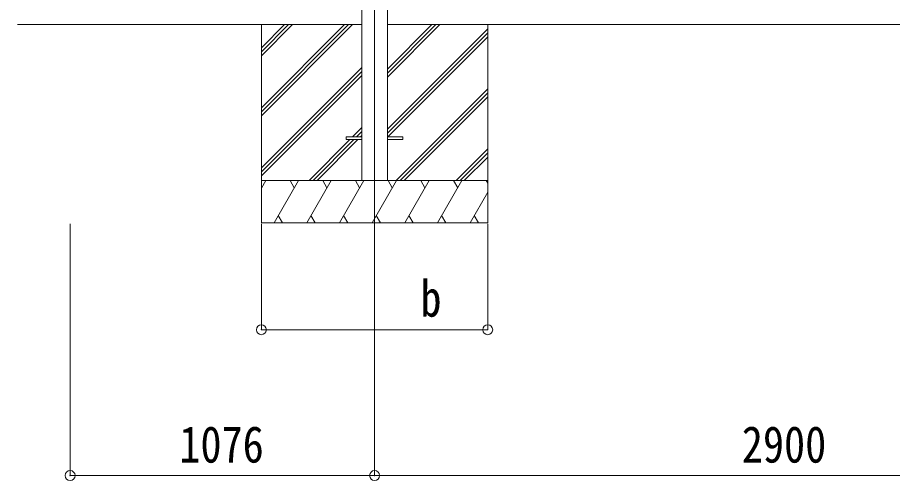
# Model space of a CAD drawing. Units: millimetres at full size, sheet at 1:35. Extents: x -9783 to 9892, y -6828 to 6752.
# Drawn here: x 2659 to 5752, y -2579 to -944 of the extents above; entities that cross this region are included whole.
import ezdxf
from ezdxf.enums import TextEntityAlignment as Align

# ---------------------------------------------------------------- set-up
doc = ezdxf.new("R2010")
doc.units = ezdxf.units.MM
doc.header["$LTSCALE"] = 35
doc.header["$PDMODE"] = 32
doc.header["$PDSIZE"] = 35
for name, color, linetype, lineweight in [('0-0_0', 7, 'Continuous', 9), ('0-1_本体', 4, 'Continuous', 9), ('0-2_部品', 7, 'Continuous', 9), ('0-8_PARTS2', 2, 'Continuous', 9), ('0-A_寸法', 6, 'Continuous', 9)]:
    doc.layers.add(name, color=color, linetype=linetype, lineweight=lineweight)
doc.styles.add('ＭＳ ゴシック', font='')
doc.styles.get('ＭＳ ゴシック').set_extended_font_data('MS Gothic')

msp = doc.modelspace()

# ---------------------------------------------------------------- linework, layer by layer
at = {"layer": '0-0_0'}
for p, q in [((2659.3, -968.88), (3876.07, -968.88)), ((3521.27, -968.88), (3521.27, -1668.88)), ((3521.27, -1263.06), (3815.45, -968.88)), ((3521.27, -1277.2), (3829.59, -968.88)), ((3521.27, -1291.34), (3843.74, -968.88)), ((3521.27, -1079.21), (3631.6, -968.88)), ((3521.27, -1065.07), (3617.46, -968.88)), ((3521.27, -1050.93), (3603.32, -968.88)), ((3966.47, -968.88), (6776.07, -968.88)), ((3966.47, -1154.51), (4152.1, -968.88)), ((3966.47, -1140.37), (4137.96, -968.88)), ((3966.47, -1126.22), (4123.82, -968.88)), ((3966.47, -1338.35), (4321.27, -983.56)), ((4321.27, -968.88), (4321.27, -1668.88)), ((3966.47, -1352.5), (4321.27, -997.7)), ((3967.89, -1365.22), (4321.27, -1011.84)), ((3521.27, -1475.19), (3876.07, -1120.39)), ((3521.27, -1489.33), (3876.07, -1134.53)), ((3521.27, -1503.47), (3876.07, -1148.67)), ((3998.08, -1518.88), (4321.27, -1195.69)), ((4012.22, -1518.88), (4321.27, -1209.83)), ((4026.37, -1518.88), (4321.27, -1223.97)), ((3843.37, -1365.22), (3876.07, -1332.52)), ((3857.51, -1365.22), (3876.07, -1346.66)), ((3689.71, -1518.88), (3834.37, -1374.22)), ((3703.86, -1518.88), (3848.51, -1374.22)), ((3718, -1518.88), (3862.65, -1374.22)), ((3871.65, -1365.22), (3876.07, -1360.8)), ((4210.21, -1518.88), (4321.27, -1407.82)), ((4224.36, -1518.88), (4321.27, -1421.96)), ((4238.5, -1519.72), (4321.27, -1436.95)), ((4321.27, -1518.88), (3521.27, -1518.88)), ((3521.27, -1546.38), (3537.15, -1518.88)), ((3566.02, -1668.88), (3652.62, -1518.88)), ((3637.62, -1544.86), (3622.62, -1518.88)), ((3681.49, -1668.88), (3768.09, -1518.88)), ((3753.09, -1544.86), (3738.09, -1518.88)), ((3796.96, -1668.88), (3883.56, -1518.88)), ((3868.56, -1544.86), (3853.56, -1518.88)), ((3912.43, -1668.88), (3999.03, -1518.88)), ((3984.03, -1544.86), (3969.03, -1518.88)), ((4027.9, -1668.88), (4114.5, -1518.88)), ((4099.5, -1544.86), (4084.5, -1518.88)), ((4143.37, -1668.88), (4229.97, -1518.88)), ((4199.97, -1518.88), (4214.97, -1544.86)), ((4315.44, -1518.88), (4321.27, -1528.98)), ((4258.84, -1668.88), (4321.27, -1560.74)), ((3521.27, -1668.88), (4321.27, -1668.88)), ((3581.02, -1642.9), (3596.02, -1668.88)), ((3696.49, -1642.9), (3711.49, -1668.88)), ((3811.96, -1642.9), (3826.96, -1668.88)), ((3927.43, -1642.9), (3942.43, -1668.88)), ((4042.9, -1642.9), (4057.9, -1668.88)), ((4158.37, -1642.9), (4173.37, -1668.88)), ((4273.84, -1642.9), (4288.84, -1668.88))]:
    msp.add_line(p, q, dxfattribs=at)
at = {"layer": '0-1_本体'}
for p, q in [((3876.07, 1338.1), (3876.07, -1518.88)), ((3966.47, 1338.1), (3966.47, -1518.88))]:
    msp.add_line(p, q, dxfattribs=at)
at = {"layer": '0-2_部品', "color": 4}
for p, q in [((3821.27, -1365.22), (3821.27, -1374.22)), ((3821.27, -1365.22), (3876.07, -1365.22)), ((3821.27, -1374.22), (3876.07, -1374.22)), ((3966.47, -1365.22), (4021.27, -1365.22)), ((3966.47, -1374.22), (4021.27, -1374.22)), ((4021.27, -1365.22), (4021.27, -1374.22))]:
    msp.add_line(p, q, dxfattribs=at)
at = {"layer": '0-8_PARTS2'}
msp.add_line((3921.27, 1469.16), (3921.27, -1736.87), dxfattribs=at)
at = {"layer": '0-A_寸法'}
for p, q in [((2845.28, -2561.76), (2845.28, -1672.36)), ((3521.27, -2046.77), (3521.27, -1672.36)), ((3921.27, -2561.76), (3921.27, -1672.36)), ((4321.27, -2046.77), (4321.27, -1672.36)), ((3521.27, -2046.77), (4321.27, -2046.77)), ((2845.28, -2561.76), (3921.27, -2561.76)), ((3921.27, -2561.76), (6821.27, -2561.76))]:
    msp.add_line(p, q, dxfattribs=at)
for p in [(3521.27, -2046.77), (4321.27, -2046.77), (2845.28, -2561.76), (3921.27, -2561.76)]:
    msp.add_point(p, dxfattribs=at)

# ---------------------------------------------------------------- texts
at = {"layer": '0-A_寸法', "color": 7, "style": 'ＭＳ ゴシック', "width": 0.85}
for s, p in [('b', (4083.27, -2038.77)), ('1076', (3231.28, -2554.76)), ('2900', (5219.27, -2554.76))]:
    msp.add_text(s, height=129, dxfattribs=at).set_placement(p, align=Align.BOTTOM_LEFT)

doc.saveas('drawing.dxf')
